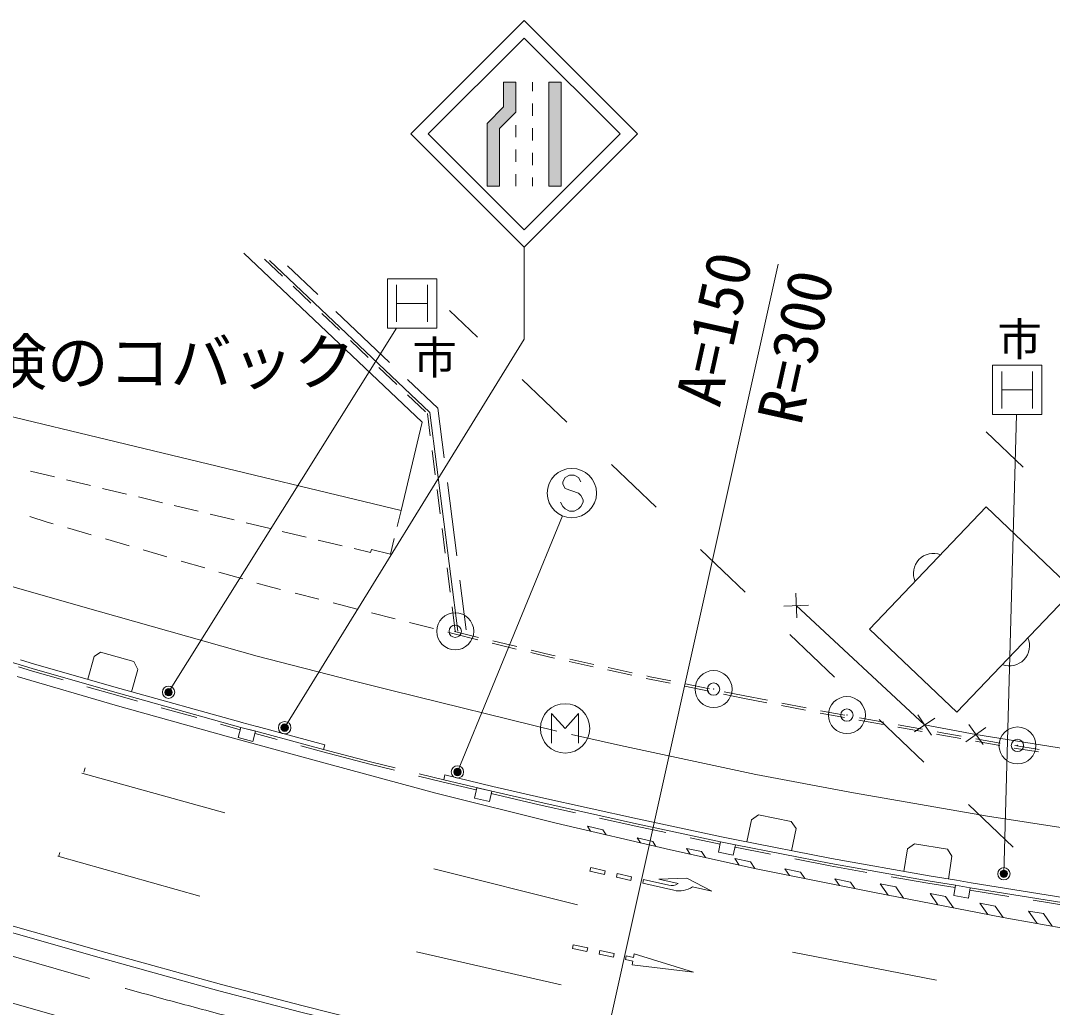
# Model space of a CAD drawing. Units: millimetres, scale not verified. Extents: x 40000 to 680000, y 20000 to 380000.
# Drawn here: x 200948 to 242794, y 269828 to 309854 of the extents above; entities that cross this region are included whole.
import ezdxf
from ezdxf.enums import TextEntityAlignment as Align

# ---------------------------------------------------------------- set-up
doc = ezdxf.new("R2010")
doc.units = ezdxf.units.MM
doc.header["$LTSCALE"] = 1000
doc.header["$PDMODE"] = 32
doc.header["$PDSIZE"] = 500
doc.linetypes.add('CHAIN', pattern=[18.5, 12, -1.5, 3.5, -1.5])
for name, color, linetype, lineweight in [('M-BGD', 7, 'Continuous', 13), ('M-BGD-EXST', 7, 'Continuous', 13), ('M-BMK', 2, 'CHAIN', 13), ('M-BMK-ROW', 30, 'Continuous', 13), ('M-STR-HTXT', 7, 'Continuous', 13), ('M-STR-STRC', 7, 'Continuous', 13)]:
    doc.layers.add(name, color=color, linetype=linetype, lineweight=lineweight)
doc.layers.add('M-BMK-HTXT', color=7, linetype='Continuous')
doc.styles.add('ＭＳ ゴシック', font='')
doc.styles.get('ＭＳ ゴシック').set_extended_font_data('MS Gothic')

msp = doc.modelspace()

# ---------------------------------------------------------------- hatches: boundary and pattern name
at = {"layer": 'M-STR-HTXT'}
for points in [[(221038, 306145), (221038, 307352), (220538, 307352), (220538, 306352), (219871, 305686), (219871, 303145), (220371, 303145), (220371, 305479)], [(222871, 303139), (222871, 307352), (222371, 307352), (222371, 303139)]]:
    msp.add_hatch(color=256, dxfattribs=at).paths.add_polyline_path(points)

# ---------------------------------------------------------------- linework, layer by layer
at = {"layer": 'M-BGD'}
for p, q in [((210001, 300424), (217236, 293562)), ((210837, 300182), (211563, 299494)), ((211046, 300122), (217538, 293965)), ((211775, 299913), (213008, 298743)), ((215822, 297384), (215822, 299384)), ((215822, 299384), (217822, 299384)), ((217822, 299384), (217822, 297384)), ((211998, 299081), (212724, 298393)), ((216197, 299134), (216197, 297634)), ((217447, 299134), (217447, 297634)), ((216197, 298384), (217447, 298384)), ((213159, 297980), (213885, 297292)), ((213734, 298055), (215910, 295991)), ((218340, 298102), (219476, 297020)), ((217822, 297384), (215822, 297384)), ((214320, 296879), (215046, 296191)), ((240363, 293876), (240363, 295876)), ((240363, 295876), (242363, 295876)), ((242363, 295876), (242363, 293876)), ((215481, 295778), (216207, 295090)), ((240738, 295626), (240738, 294126)), ((241988, 295626), (241988, 294126)), ((216636, 295303), (217869, 294133)), ((221287, 295296), (223097, 293572)), ((216642, 294677), (217368, 293989)), ((240738, 294876), (241988, 294876)), ((217558, 293017), (217443, 293917)), ((218674, 285094), (217538, 293965)), ((218128, 292116), (217869, 294133)), ((242363, 293876), (240363, 293876)), ((216377, 289986), (217236, 293562)), ((240110, 293168), (241615, 291734)), ((217762, 291430), (217635, 292422)), ((224907, 291848), (226718, 290123)), ((201346, 291580), (202319, 291347)), ((202805, 291231), (203777, 290998)), ((204264, 290882), (205236, 290649)), ((217965, 289843), (217838, 290835)), ((218636, 288148), (218255, 291124)), ((205722, 290532), (206695, 290299)), ((207181, 290183), (208154, 289950)), ((201316, 289737), (202030, 289514)), ((208640, 289833), (209612, 289600)), ((216377, 289986), (216221, 289339)), ((202030, 289514), (202272, 289443)), ((202848, 289275), (203808, 288996)), ((210098, 289484), (211071, 289251)), ((218168, 288256), (218041, 289248)), ((204384, 288828), (205344, 288549)), ((211557, 289134), (212530, 288901)), ((213016, 288785), (213988, 288552)), ((216104, 288853), (215949, 288207)), ((205921, 288381), (206881, 288102)), ((214475, 288435), (215144, 288275)), ((215144, 288275), (215185, 288396)), ((215185, 288396), (215949, 288207)), ((228528, 288399), (230339, 286675)), ((207457, 287934), (208417, 287654)), ((208993, 287487), (209953, 287207)), ((218371, 286669), (218244, 287661)), ((219021, 285139), (218763, 287156)), ((210529, 287039), (210921, 286925)), ((210921, 286925), (211494, 286778)), ((212076, 286630), (213044, 286381)), ((213626, 286233), (214594, 285984)), ((232387, 286626), (232424, 285626)), ((215176, 285835), (216144, 285587)), ((218575, 285082), (218448, 286074)), ((232905, 286144), (231906, 286108)), ((216726, 285438), (217694, 285190)), ((218275, 285041), (218525, 284977)), ((218525, 284977), (219496, 284741)), ((218548, 285075), (219520, 284838)), ((220079, 284599), (221051, 284362)), ((220103, 284696), (221074, 284460)), ((232149, 284951), (233960, 283227)), ((204193, 284230), (203929, 284055)), ((205535, 283864), (204193, 284230)), ((221634, 284220), (222470, 284017)), ((221657, 284318), (222492, 284114)), ((203929, 284055), (203668, 283136)), ((205707, 283538), (205535, 283864)), ((222470, 284017), (222606, 283987)), ((222492, 284114), (222630, 284084)), ((223192, 283858), (224169, 283644)), ((223216, 283956), (224193, 283741)), ((201426, 283468), (200861, 283637)), ((202676, 283109), (201426, 283468)), ((205707, 283538), (205448, 282629)), ((224755, 283515), (225732, 283301)), ((224779, 283613), (225755, 283398)), ((226318, 283172), (226386, 283157)), ((226341, 283270), (226407, 283255)), ((226386, 283157), (227298, 282973)), ((226407, 283255), (227321, 283070)), ((227909, 282951), (228889, 282752)), ((204887, 282474), (203637, 282833)), ((205681, 282252), (204887, 282474)), ((227886, 282853), (228866, 282655)), ((229454, 282535), (230234, 282377)), ((229477, 282632), (230254, 282475)), ((230254, 282475), (231235, 282283)), ((230234, 282377), (231216, 282185)), ((231805, 282070), (232786, 281878)), ((231824, 282168), (232805, 281976)), ((208089, 281580), (206644, 281983)), ((233375, 281765), (234359, 281586)), ((233394, 281863), (234378, 281684)), ((237332, 281695), (237897, 280870)), ((209846, 281089), (209052, 281311)), ((210534, 281221), (209923, 281379)), ((213286, 280480), (210536, 281221)), ((234949, 281478), (235933, 281299)), ((234969, 281577), (235952, 281398)), ((235770, 281503), (237580, 279779)), ((236543, 281290), (237527, 281111)), ((238027, 281565), (237202, 281000)), ((239399, 281298), (239986, 280488)), ((211350, 280691), (210458, 280931)), ((236524, 281192), (237507, 281013)), ((238098, 280906), (238231, 280881)), ((238117, 281004), (238248, 280980)), ((238231, 280881), (239082, 280731)), ((238248, 280980), (239101, 280829)), ((240098, 281186), (239288, 280600)), ((213208, 280190), (212316, 280431)), ((213234, 280287), (213286, 280480)), ((239673, 280626), (240658, 280451)), ((239692, 280724), (240677, 280550)), ((241268, 280448), (242255, 280286)), ((215114, 279690), (213208, 280190)), ((215138, 279787), (213234, 280287)), ((241249, 280349), (242236, 280188)), ((203509, 279375), (203561, 279551)), ((216115, 279446), (215114, 279690)), ((216139, 279543), (215138, 279787)), ((218089, 278966), (217087, 279210)), ((218112, 279064), (217111, 279307)), ((220103, 278793), (218159, 279258)), ((219428, 278646), (218089, 278966)), ((221985, 278050), (220034, 278501)), ((223455, 277723), (221985, 278050)), ((239391, 278055), (241201, 276331)), ((225901, 277180), (224431, 277507)), ((230408, 276536), (230593, 277440)), ((230593, 277440), (230878, 277640)), ((230878, 277640), (232204, 277369)), ((227119, 276920), (225901, 277180)), ((232204, 277369), (232397, 277083)), ((232212, 276181), (232397, 277083)), ((229316, 276451), (228097, 276711)), ((229983, 276620), (229377, 276745)), ((231363, 276042), (229923, 276326)), ((236769, 275345), (236912, 276261)), ((236912, 276261), (237201, 276460)), ((237201, 276460), (238537, 276251)), ((238537, 276251), (238722, 275964)), ((202496, 275973), (202539, 276116)), ((233784, 275565), (232344, 275849)), ((238577, 275035), (238722, 275964)), ((235271, 275302), (233784, 275565)), ((237743, 274865), (236256, 275128)), ((239501, 274878), (238904, 274982)), ((238854, 274686), (237743, 274865)), ((241024, 274329), (239450, 274583)), ((243586, 273916), (242012, 274170))]:
    msp.add_line(p, q, dxfattribs=at)
for points in [[(216377, 289986), (197732, 294467), (199574, 302166), (200618, 303267)], [(210140, 267376), (206220, 268406), (199277, 270372), (194192, 271903), (187548, 274082), (177278, 277685), (171990, 279898), (169316, 281062), (167550, 281838), (161921, 284283), (156858, 286494), (148489, 290090), (146306, 290910)], [(232406, 286126), (237614, 281282), (239693, 280893), (243658, 280259), (247543, 279606), (249214, 281273), (247688, 282790), (246175, 284140), (243669, 286531)], [(213234, 280287), (210484, 281028), (209873, 281186), (204914, 282570), (201454, 283564), (200890, 283733), (200297, 283908), (197213, 284845), (196796, 284977)], [(209927, 281378), (204968, 282763), (201511, 283756), (200948, 283925)], [(268584, 271170), (263615, 271580), (259605, 271949), (255625, 272399), (251646, 272882), (249467, 273169), (248861, 273250), (247669, 273424), (243601, 274015), (239466, 274681), (238870, 274785), (237760, 274964), (233803, 275664), (229942, 276424), (229337, 276549), (225922, 277278), (222007, 278147), (220056, 278598), (218112, 279064), (218159, 279258)], [(229378, 276745), (225965, 277473), (222051, 278342), (220102, 278793)], [(238901, 274982), (237793, 275161), (233839, 275860), (229981, 276620)], [(237760, 264249), (232374, 265189), (226266, 266418), (220214, 267715), (216174, 268693), (212307, 269631), (208985, 270500), (204228, 271819), (199717, 273109), (195267, 274456), (192763, 275253)], [(248890, 273448), (247698, 273622), (243631, 274213), (239498, 274879)]]:
    msp.add_lwpolyline(points, dxfattribs=at)
for points in [[(238919, 281797), (243644, 286755), (240107, 290126), (235382, 285169)], [(210362, 280619), (209766, 280772), (209873, 281186), (210469, 281032)], [(219965, 278179), (219353, 278320), (219449, 278738), (220062, 278597)], [(229851, 276004), (229249, 276129), (229337, 276549), (229938, 276425)], [(239391, 274259), (238796, 274363), (238870, 274785), (239464, 274682)]]:
    msp.add_lwpolyline(points, close=True, dxfattribs=at)
for centre, start, end in [((237971, 287432), 68.9938, 203.7541), ((241055, 284492), 248.9938, 23.7541)]:
    msp.add_arc(centre, 812, start, end, dxfattribs=at)
at = {"layer": 'M-BGD-EXST'}
for p, q in [((222480, 280545), (222480, 281745)), ((222480, 281745), (223030, 281145)), ((223030, 281145), (223580, 281745)), ((223580, 281745), (223580, 280545))]:
    msp.add_line(p, q, dxfattribs=at)
msp.add_circle((223030, 281145), 1000, dxfattribs=at)
at = {"layer": 'M-BMK'}
msp.add_spline([(152528, 288080), (170200, 281814), (187968, 275826), (205913, 270396), (224092, 265813)], degree=3, dxfattribs=at)
at = {"layer": 'M-BMK-ROW'}
for centre in [(218575, 285082), (229054, 282739), (234462, 281686), (241379, 280452)]:
    msp.add_circle(centre, 750, dxfattribs=at)
for p in [(218575, 285082), (229054, 282739), (234462, 281686), (241379, 280452)]:
    msp.add_point(p, dxfattribs=at)
at = {"layer": 'M-STR-HTXT'}
for p, q in [((224092, 265813), (231672, 299982)), ((206948, 282611), (216196, 297384)), ((211656, 281173), (221374, 296938)), ((240827, 275248), (241335, 293876)), ((218666, 279376), (222925, 289764))]:
    msp.add_line(p, q, dxfattribs=at)
for centre, radius in [((206948, 282611), 150), ((206948, 282611), 120), ((206948, 282611), 90), ((206948, 282611), 60), ((206948, 282611), 30), ((206948, 282611), 20), ((211656, 281173), 150), ((211656, 281173), 120), ((211656, 281173), 90), ((211656, 281173), 60), ((211656, 281173), 30), ((211656, 281173), 20), ((218666, 279376), 150), ((218666, 279376), 120), ((218666, 279376), 90), ((218666, 279376), 60), ((218666, 279376), 30), ((218666, 279376), 20), ((240827, 275248), 150), ((240827, 275248), 120), ((240827, 275248), 90), ((240827, 275248), 60), ((240827, 275248), 30), ((240827, 275248), 20)]:
    msp.add_circle(centre, radius, dxfattribs=at)
for p in [(206948, 282611), (211656, 281173), (218666, 279376), (240827, 275248)]:
    msp.add_point(p, dxfattribs=at)
at = {"layer": 'M-STR-STRC'}
for p, q in [((221371, 309854), (216775, 305258)), ((225967, 305258), (221371, 309854)), ((221371, 309147), (217482, 305258)), ((225260, 305258), (221371, 309147)), ((220538, 307352), (221038, 307352)), ((220538, 307352), (220538, 306352)), ((221038, 307352), (221038, 306145)), ((221705, 307352), (221705, 306997)), ((222371, 307352), (222871, 307352)), ((222371, 307352), (222371, 303139)), ((222871, 307352), (222871, 303139)), ((219871, 305686), (220538, 306352)), ((221705, 306497), (221705, 305997)), ((220371, 305479), (221038, 306145)), ((219871, 305686), (219871, 303145)), ((220371, 305479), (220371, 303145)), ((221038, 305615), (221038, 305127)), ((221705, 305497), (221705, 304997)), ((216775, 305258), (221371, 300661)), ((217482, 305258), (221371, 301369)), ((221371, 301369), (225260, 305258)), ((221371, 300661), (225967, 305258)), ((221038, 304627), (221038, 304127)), ((221705, 304497), (221705, 303997)), ((221038, 303627), (221038, 303139)), ((221705, 303497), (221705, 303141)), ((219871, 303145), (220371, 303145)), ((222371, 303139), (222871, 303139)), ((221371, 300661), (221374, 296938)), ((223032, 291326), (222941, 291144)), ((223214, 291417), (223032, 291326)), ((223395, 291417), (223214, 291417)), ((223577, 291326), (223395, 291417)), ((223668, 291144), (223577, 291326)), ((222941, 291144), (222941, 291053)), ((222941, 291053), (223032, 290871)), ((223032, 290871), (223577, 290689)), ((223577, 290689), (223668, 290598)), ((223668, 290598), (223759, 290417)), ((223759, 290417), (223759, 290326)), ((222941, 290144), (222850, 290326)), ((223032, 290053), (222941, 290144)), ((223214, 289962), (223032, 290053)), ((223577, 290053), (223395, 289962)), ((223668, 290144), (223577, 290053)), ((223759, 290326), (223668, 290144)), ((223395, 289962), (223214, 289962)), ((203430, 279323), (209230, 277714)), ((223937, 277176), (224067, 276972)), ((224564, 277029), (223937, 277176)), ((224564, 277029), (224694, 276825)), ((225958, 276702), (226087, 276499)), ((225958, 276702), (226585, 276555)), ((226585, 276555), (226714, 276352)), ((227950, 276273), (228099, 276039)), ((228564, 276146), (227950, 276273)), ((208218, 274340), (202450, 275961)), ((228564, 276146), (228719, 275903)), ((229909, 275868), (230089, 275603)), ((229909, 275868), (230548, 275728)), ((217706, 275452), (223536, 273989)), ((224071, 275497), (224037, 275350)), ((224037, 275350), (224623, 275218)), ((224656, 275364), (224071, 275497)), ((230548, 275728), (230727, 275463)), ((231946, 275445), (232126, 275180)), ((231946, 275445), (232576, 275318)), ((225110, 275107), (225695, 274974)), ((225728, 275121), (225143, 275253)), ((227233, 274779), (226216, 275010)), ((232576, 275318), (232756, 275053)), ((233975, 275036), (234155, 274771)), ((233975, 275036), (234604, 274909)), ((226183, 274864), (227437, 274579)), ((228980, 274537), (228200, 274714)), ((234604, 274909), (234784, 274644)), ((235811, 274843), (236129, 274377)), ((236438, 274722), (235811, 274843)), ((236438, 274722), (236756, 274255)), ((237832, 274452), (238149, 273985)), ((238459, 274330), (237832, 274452)), ((238459, 274330), (238777, 273864)), ((239852, 274060), (240170, 273594)), ((239852, 274060), (240479, 273939)), ((240479, 273939), (240797, 273472)), ((241831, 273731), (242172, 273229)), ((242439, 273638), (241831, 273731)), ((242439, 273638), (242791, 273120)), ((217001, 272079), (222865, 270744)), ((224437, 272139), (225024, 272015)), ((232248, 272071), (238096, 270928)), ((224993, 271868), (224406, 271992)), ((225776, 271703), (225482, 271765)), ((225513, 271912), (225807, 271850)), ((225745, 271556), (225776, 271703)), ((225838, 271997), (225807, 271850)), ((228237, 271260), (225838, 271997)), ((228237, 271260), (225745, 271556))]:
    msp.add_line(p, q, dxfattribs=at)
for points in [[(214385, 283085), (210545, 284080), (204092, 285893), (200720, 286866), (195949, 288355), (191802, 289728), (184808, 292201)], [(200801, 283254), (204872, 282059), (209286, 280831), (213442, 279688), (217794, 278519), (222670, 277300), (227311, 276212), (230775, 275452), (235574, 274484), (240801, 273472), (246261, 272506), (249472, 272003), (254364, 271340), (258461, 270841), (261781, 270510), (265200, 270217), (269229, 269929)], [(222696, 281033), (215997, 282685), (214385, 283085)], [(263844, 274515), (259155, 274969), (253629, 275617), (246984, 276523), (240165, 277584), (234730, 278527), (230765, 279276), (225275, 280447), (223293, 280896)], [(237387, 264587), (232134, 265531), (226062, 266761), (220186, 268039), (216157, 268940), (212352, 269908), (209089, 270762), (204408, 272049), (199974, 273316), (195726, 274617), (192682, 275571)], [(227233, 274779), (226216, 275010), (226183, 274864), (227437, 274579)], [(228980, 274537), (227974, 275073), (226834, 275023), (227615, 274846)], [(223917, 272096), (223329, 272219), (223360, 272366), (223948, 272242)], [(225807, 271850), (225513, 271912), (225482, 271765), (225776, 271703)]]:
    msp.add_lwpolyline(points, dxfattribs=at)
for points in [[(224656, 275364), (224623, 275218), (224037, 275350), (224071, 275497)], [(225728, 275121), (225695, 274974), (225110, 275107), (225143, 275253)], [(223948, 272242), (223917, 272096), (223329, 272219), (223360, 272366)], [(225024, 272015), (224993, 271868), (224406, 271992), (224437, 272139)]]:
    msp.add_lwpolyline(points, close=True, dxfattribs=at)
msp.add_circle((223305, 290689), 1000, dxfattribs=at)
for centre, radius in [((227344, 275267), 500), ((227658, 275554), 1000)]:
    msp.add_arc(centre, radius, 257.2166, 302.7896, dxfattribs=at)

# ---------------------------------------------------------------- texts
at = {"layer": 'M-BMK-HTXT', "style": 'ＭＳ ゴシック'}
for p in [(241465, 296925), (217743, 296182)]:
    msp.add_text('市', height=1320, dxfattribs=at).set_placement(p, align=Align.MIDDLE_CENTER)
msp.add_text('車検のコバック', height=1833, dxfattribs=at).set_placement((197017, 294534), align=Align.BOTTOM_LEFT)
at = {"layer": 'M-STR-HTXT', "style": 'ＭＳ ゴシック'}
msp.add_text('A=150', height=1833, rotation=77.492, dxfattribs=at).set_placement((231184, 300090), align=Align.BOTTOM_RIGHT)
msp.add_text('R=300', height=1833, rotation=77.492, dxfattribs=at).set_placement((232159, 299871), align=Align.TOP_RIGHT)

doc.saveas('drawing.dxf')
